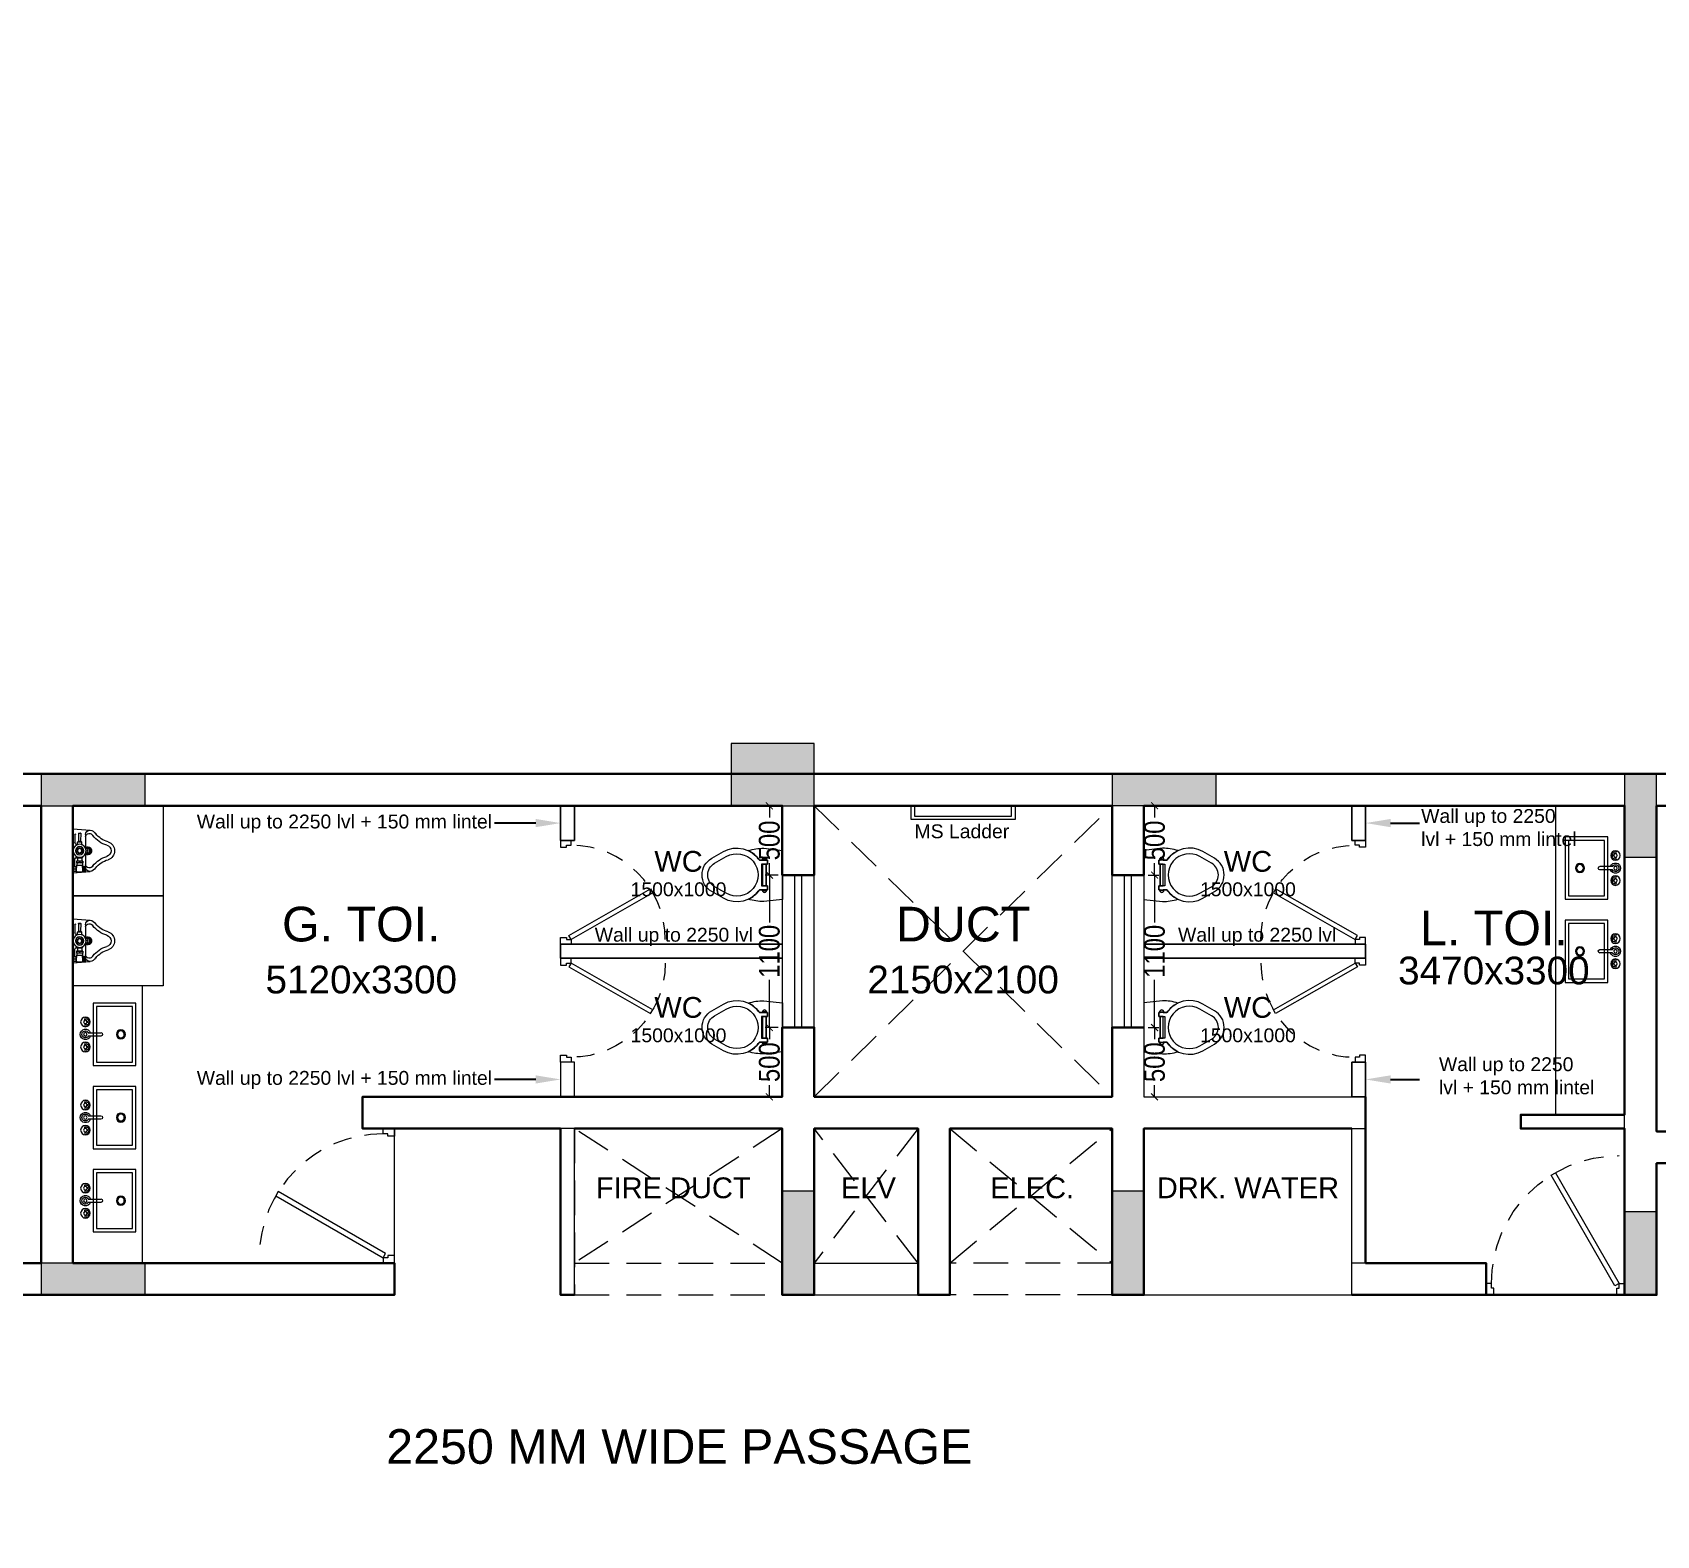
# Model space of a CAD drawing. Header units: metres. Extents: x 9819 to 10514, y 4405 to 4599.
# Drawn here: x 10434.83 to 10446.56, y 4550.07 to 4560.91 of the extents above; entities that cross this region are included whole.
import ezdxf
from ezdxf import colors
from ezdxf.entities.mleader import LeaderData, LeaderLine
from ezdxf.enums import TextEntityAlignment as Align
from ezdxf.math import Vec2, Vec3

# ---------------------------------------------------------------- set-up
doc = ezdxf.new("R2010")
doc.units = ezdxf.units.M
doc.header["$MEASUREMENT"] = 0
doc.header["$PDMODE"] = 35
doc.header["$PDSIZE"] = 0.3
doc.linetypes.add('DASHED2', pattern=[0.375, 0.25, -0.125])
doc.linetypes.add('HIDDEN', pattern=[0.375, 0.25, -0.125])
doc.layers.add('A_COL. NO', color=4, linetype='Continuous')
for name, color, linetype, lineweight in [('A_DIM (INT)', 8, 'Continuous', 5), ('A_DOOR-WIN', 23, 'Continuous', 9), ('A_DOTTED', 8, 'HIDDEN', 0), ('A_GLAZE', 140, 'Continuous', 5), ('A_MS', 15, 'Continuous', 9), ('A_PLUMBING FIXTURES', 8, 'Continuous', 15), ('A_SILL 0.09', 9, 'Continuous', 9), ('A_SILL 0.25', 25, 'Continuous', 15), ('A_TEXT', 7, 'Continuous', 5), ('A_WALL', 7, 'Continuous', 30), ('A_Wall Hatch', 8, 'Continuous', 5), ('COLUMN-FINAL', 210, 'Continuous', 20), ('Doorline', 251, 'DASHED2', 13)]:
    doc.layers.add(name, color=color, linetype=linetype, lineweight=lineweight)
doc.layers.get('A_COL. NO').off()
doc.styles.add('A', font='ARIALN.TTF')
doc.styles.get("Standard").update_dxf_attribs({"font": 'arial.ttf'})
doc.dimstyles.new('DIM IN MM SMALL', dxfattribs={"dimtxt": 0.15, "dimasz": 0.05, "dimexe": 0.03, "dimexo": 0.03, "dimgap": 0.03, "dimtad": 0, "dimdec": 0, "dimlfac": 1000, "dimzin": 3, "dimdsep": 46, "dimtxsty": 'A', "dimblk": 'ARCHTICK', "dimcen": 0, "dimclrd": 256, "dimclre": 256, "dimclrt": 256, "dimadec": 0, "dimazin": 0, "dimtfac": 1, "dimtdec": 0, "dimtofl": 0, "dimtmove": 1, "dimatfit": 3, "dimfxl": 1, "dimtolj": 1, "dimtzin": 0, "dimlwd": -1, "dimlwe": -1, "dimarcsym": 0})

# ---------------------------------------------------------------- blocks, each defined once
blk = doc.blocks.new('D-900')
at = {"layer": 'A_DOOR-WIN'}
for points in [[(0.45, 0.794), (0.035, 0.075), (0.063, 0.059), (0.478, 0.778)], [(0, 0.075), (0, 0), (0.05, 0), (0.05, 0.043), (0.035, 0.043), (0.035, 0.075)], [(0.9, 0.075), (0.9, 0), (0.85, 0), (0.85, 0.043), (0.865, 0.043), (0.865, 0.075)]]:
    blk.add_lwpolyline(points, close=True, dxfattribs=at)
at = {"layer": 'Doorline', "ltscale": 0.5}
blk.add_arc((0.035, 0.075), 0.83, 0, 90, dxfattribs=at)
blk = doc.blocks.new('6P-BAMBI-flat-18')
at = {"ltscale": 0.5}
for p, q in [((0, 0.143), (0, 0.159)), ((0, 0.159), (0.123, 0.149)), ((0, 0.143), (0, 0.117)), ((0.006, 0.147), (0.023, 0.147)), ((0.006, 0.147), (0.006, 0.113)), ((0.008, 0.13), (0.021, 0.13)), ((0.023, 0.15), (0.023, 0.11)), ((0.023, 0.15), (0.025, 0.15)), ((0.025, 0.15), (0.025, 0.11)), ((0.028, 0.12), (0.028, 0.103)), ((0.069, 0.12), (0.069, 0.103)), ((0.071, 0.15), (0.08, 0.15)), ((0.071, 0.15), (0.071, 0.11)), ((0.08, 0.15), (0.08, 0.11)), ((0.086, 0.148), (0.08, 0.149)), ((0.08, 0.147), (0.09, 0.147)), ((0.082, 0.13), (0.088, 0.13)), ((0.09, 0.147), (0.09, 0.113)), ((0, -0.159), (0, 0.117)), ((0.006, 0.113), (0.023, 0.113)), ((0.014, 0.113), (0.014, 0.059)), ((0.023, 0.11), (0.028, 0.11)), ((0.071, 0.088), (0.026, 0.088)), ((0.026, 0.074), (0.026, 0.088)), ((0.071, 0.074), (0.026, 0.074)), ((0.026, 0.05), (0.026, 0.041)), ((0.026, 0.05), (0.07, 0.05)), ((0.028, 0.088), (0.028, 0.103)), ((0.028, 0.103), (0.069, 0.103)), ((0.033, 0.05), (0.033, 0.074)), ((0.048, 0.076), (0.048, 0.086)), ((0.064, 0.05), (0.064, 0.074)), ((0.068, 0.088), (0.068, 0.103)), ((0.069, 0.11), (0.08, 0.11)), ((0.07, 0.05), (0.07, 0.041)), ((0.071, 0.074), (0.071, 0.088)), ((0.08, 0.113), (0.09, 0.113)), ((0.09, 0.021), (0.09, 0.116)), ((0.014, -0.115), (0.014, -0.059)), ((0.027, -0.042), (0.027, -0.045)), ((0.037, -0.045), (0.027, -0.045)), ((0.033, -0.045), (0.033, -0.063)), ((0.033, -0.063), (0.035, -0.065)), ((0.063, -0.063), (0.033, -0.063)), ((0.061, -0.065), (0.035, -0.065)), ((0.039, -0.126), (0.041, -0.069)), ((0.041, -0.069), (0.055, -0.069)), ((0.057, -0.126), (0.055, -0.069)), ((0.059, -0.045), (0.069, -0.045)), ((0.063, -0.063), (0.061, -0.065)), ((0.063, -0.045), (0.063, -0.063)), ((0.069, -0.042), (0.069, -0.045)), ((0.09, -0.116), (0.09, -0.021)), ((0, -0.159), (0.123, -0.149)), ((0.039, -0.126), (0.041, -0.128)), ((0.039, -0.126), (0.057, -0.126)), ((0.041, -0.128), (0.055, -0.128)), ((0.057, -0.126), (0.055, -0.128))]:
    blk.add_line(p, q, dxfattribs=at)
blk.add_lwpolyline([(0.032, -0.009), (0.048, -0.018), (0.064, -0.009), (0.064, 0.009), (0.048, 0.018), (0.032, 0.009)], close=True)
for centre, radius in [((0.048, 0), 0.0469), ((0.048, 0), 0.03), ((0.048, 0), 0.029), ((0.048, 0), 0.019), ((0.048, 0), 0.016), ((0.105, 0.018), 0.004), ((0.105, 0), 0.004), ((0.118, 0.013), 0.004), ((0.123, 0), 0.004), ((0.105, -0.018), 0.004), ((0.118, -0.013), 0.004)]:
    blk.add_circle(centre, radius, dxfattribs=at)
for centre, radius, start, end in [((0.028, 0.138), 0.0223, 157.5879, 202.4121), ((0.028, 0.121), 0.0223, 157.5879, 202.4121), ((0.001, 0.138), 0.0223, 337.5879, 22.4121), ((0.001, 0.121), 0.0223, 337.5879, 22.4121), ((0.048, 0.103), 0.0519, 63.7158, 116.2842), ((0.102, 0.138), 0.0223, 157.5879, 202.4121), ((0.102, 0.121), 0.0223, 157.5879, 202.4121), ((0.159, 0.11), 0.0773, 171.3259, 171.3813), ((0.068, 0.138), 0.0223, 337.5879, 22.4121), ((0.068, 0.121), 0.0223, 337.5879, 22.4121), ((0.124, 0.115), 0.0341, 91.4853, 177.6343), ((0.1, 0.119), 0.0185, 116.9779, 124.4727), ((0.119, 0.095), 0.0293, 29.0945, 168.479), ((0.118, 0.095), 0.0538, 31.6584, 84.8116), ((0.297, 0.227), 0.168, 217.9141, 254.9362), ((0.028, 0.059), 0.014, 180, 261.7868), ((0.037, 0.059), 0.0295, 67.5879, 112.4121), ((0.037, 0.103), 0.0295, 247.5879, 292.4121), ((0.043, 0.02), 0.0304, 97.8129, 124.2621), ((0.059, 0.059), 0.0295, 67.5879, 112.4121), ((0.059, 0.103), 0.0295, 247.5879, 292.4121), ((0.053, 0.02), 0.0304, 55.7379, 82.1871), ((0.105, 0), 0.03, 240, 120), ((0.105, 0), 0.025, 233.1301, 126.8699), ((0.092, 0.013), 0.004, 295.9057, 96.1735), ((0.295, 0.223), 0.189, 217.0065, 254.7999), ((0.232, 0), 0.043, 0, 71.887), ((0.232, 0), 0.068, 0, 71.887), ((0.028, -0.059), 0.014, 94.096, 180), ((0.022, -0.115), 0.008, 180, 270), ((0.038, -0.018), 0.0275, 247.5879, 267.8858), ((0.046, -0.064), 0.00754, 193.7683, 230.2425), ((0.05, -0.064), 0.00754, 309.7575, 346.2317), ((0.059, -0.018), 0.0275, 272.1142, 292.4121), ((0.119, -0.095), 0.0293, 191.521, 330.9055), ((0.124, -0.115), 0.0341, 182.3657, 268.5147), ((0.092, -0.013), 0.004, 263.8265, 64.0943), ((0.295, -0.223), 0.189, 105.2001, 142.9935), ((0.297, -0.227), 0.168, 105.0638, 142.0859), ((0.232, 0), 0.043, 288.113, 0), ((0.232, 0), 0.068, 288.113, 0), ((0.118, -0.095), 0.0538, 275.1884, 328.3416)]:
    blk.add_arc(centre, radius, start, end, dxfattribs=at)
blk = doc.blocks.new('S7-flat-32')
at = {"ltscale": 0.5}
for p, q in [((5388.851, -19005.32), (5388.851, -19004.87)), ((5388.851, -19004.87), (5389.16, -19004.87)), ((5388.851, -19005.32), (5388.851, -19004.87)), ((5388.851, -19004.87), (5389.16, -19004.87)), ((5388.876, -19005.295), (5388.876, -19004.895)), ((5388.876, -19004.895), (5389.135, -19004.895)), ((5388.876, -19005.295), (5388.876, -19004.895)), ((5388.876, -19004.895), (5389.135, -19004.895)), ((5389.135, -19004.895), (5389.135, -19005.295)), ((5389.135, -19004.895), (5389.135, -19005.295)), ((5389.16, -19004.87), (5389.16, -19005.32)), ((5389.16, -19004.87), (5389.16, -19005.32)), ((5389.203, -19005.001), (5389.196, -19005.001)), ((5389.203, -19005.001), (5389.196, -19005.001)), ((5389.203, -19005.008), (5389.196, -19005.008)), ((5389.203, -19005.008), (5389.196, -19005.008)), ((5389.212, -19004.993), (5389.212, -19004.986)), ((5389.212, -19004.993), (5389.212, -19004.986)), ((5389.212, -19005.017), (5389.212, -19005.023)), ((5389.212, -19005.017), (5389.212, -19005.023)), ((5389.218, -19004.992), (5389.218, -19004.986)), ((5389.218, -19004.992), (5389.218, -19004.986)), ((5389.218, -19005.016), (5389.218, -19005.023)), ((5389.218, -19005.016), (5389.218, -19005.023)), ((5389.194, -19005.083), (5389.103, -19005.083)), ((5389.194, -19005.083), (5389.103, -19005.083)), ((5389.103, -19005.108), (5389.194, -19005.108)), ((5389.103, -19005.108), (5389.194, -19005.108)), ((5389.212, -19005.174), (5389.212, -19005.167)), ((5389.212, -19005.174), (5389.212, -19005.167)), ((5389.218, -19005.174), (5389.218, -19005.167)), ((5389.218, -19005.174), (5389.218, -19005.167)), ((5389.203, -19005.183), (5389.196, -19005.183)), ((5389.203, -19005.183), (5389.196, -19005.183)), ((5389.203, -19005.189), (5389.196, -19005.189)), ((5389.203, -19005.189), (5389.196, -19005.189)), ((5389.212, -19005.198), (5389.212, -19005.205)), ((5389.212, -19005.198), (5389.212, -19005.205)), ((5389.218, -19005.198), (5389.218, -19005.205)), ((5389.218, -19005.198), (5389.218, -19005.205)), ((5389.16, -19005.32), (5388.851, -19005.32)), ((5389.16, -19005.32), (5388.851, -19005.32)), ((5389.135, -19005.295), (5388.876, -19005.295)), ((5389.135, -19005.295), (5388.876, -19005.295))]:
    blk.add_line(p, q, dxfattribs=at)
for centre, radius in [((5389.215, -19005.005), 0.0344), ((5389.215, -19005.005), 0.0344), ((5389.19, -19005.005), 0.00699), ((5389.19, -19005.005), 0.00699), ((5389.215, -19005.005), 0.0125), ((5389.215, -19005.005), 0.0125), ((5389.215, -19004.98), 0.00699), ((5389.215, -19004.98), 0.00699), ((5389.215, -19005.03), 0.00699), ((5389.215, -19005.03), 0.00699), ((5388.959, -19005.095), 0.0326), ((5388.959, -19005.095), 0.0326), ((5388.959, -19005.095), 0.025), ((5388.959, -19005.095), 0.025), ((5389.215, -19005.186), 0.0344), ((5389.215, -19005.186), 0.0344), ((5389.215, -19005.095), 0.0125), ((5389.215, -19005.095), 0.0125), ((5389.215, -19005.186), 0.0125), ((5389.215, -19005.186), 0.0125), ((5389.215, -19005.161), 0.00699), ((5389.215, -19005.161), 0.00699), ((5389.19, -19005.186), 0.00699), ((5389.19, -19005.186), 0.00699), ((5389.215, -19005.211), 0.00699), ((5389.215, -19005.211), 0.00699)]:
    blk.add_circle(centre, radius, dxfattribs=at)
for centre, radius, start, end in [((5389.215, -19005.095), 0.0375, 199.6514, 160.3603), ((5389.215, -19005.095), 0.0375, 199.6514, 160.3603), ((5389.215, -19005.005), 0.025, 106.2342, 163.9047), ((5389.215, -19005.005), 0.025, 106.2342, 163.9047), ((5389.215, -19005.005), 0.025, 196.12, 254.0884), ((5389.215, -19005.005), 0.025, 196.12, 254.0884), ((5389.103, -19005.095), 0.0125, 90, 270), ((5389.103, -19005.095), 0.0125, 90, 270), ((5389.215, -19005.186), 0.025, 106.4413, 164.0789), ((5389.215, -19005.186), 0.025, 106.4413, 164.0789), ((5389.215, -19005.095), 0.025, 210.3431, 149.7554), ((5389.215, -19005.095), 0.025, 210.3431, 149.7554), ((5389.215, -19005.186), 0.025, 195.2407, 254.2093), ((5389.215, -19005.186), 0.025, 195.2407, 254.2093)]:
    blk.add_arc(centre, radius, start, end, dxfattribs=at)
blk = doc.blocks.new('D 750')
at = {"layer": 'A_DOOR-WIN'}
for points in [[(-0.372, 0.665), (-0.035, 0.075), (-0.063, 0.059), (-0.4, 0.649)], [(-0.75, 0.075), (-0.75, 0), (-0.7, 0), (-0.7, 0.043), (-0.715, 0.043), (-0.715, 0.075)], [(0, 0.075), (0, 0), (-0.05, 0), (-0.05, 0.043), (-0.035, 0.043), (-0.035, 0.075)]]:
    blk.add_lwpolyline(points, close=True, dxfattribs=at)
at = {"layer": 'Doorline', "ltscale": 0.5}
blk.add_arc((-0.035, 0.075), 0.68, 90, 180, dxfattribs=at)
blk = doc.blocks.new('S6-flat-17')
for points in [[(-5389.254, -19005.94), (-5389.254, -19006.294), (-5389.12, -19006.308, 0.073039), (-5389.008, -19006.292, -0.137864), (-5389.088, -19006.223), (-5389.114, -19006.223), (-5389.114, -19006.228), (-5389.111, -19006.228, -1), (-5389.139, -19006.228), (-5389.136, -19006.228), (-5389.136, -19006.223), (-5389.147, -19006.223), (-5389.147, -19006.195), (-5389.136, -19006.195), (-5389.136, -19006.038), (-5389.147, -19006.038), (-5389.147, -19006.01), (-5389.136, -19006.01), (-5389.136, -19006.004), (-5389.139, -19006.004, -1), (-5389.111, -19006.004), (-5389.114, -19006.004), (-5389.114, -19006.01), (-5389.088, -19006.01, -0.137864), (-5389.008, -19005.941, 0.073039), (-5389.12, -19005.924)], [(-5389.088, -19006.01), (-5389.147, -19006.01), (-5389.147, -19006.038), (-5389.103, -19006.038), (-5389.103, -19006.195), (-5389.147, -19006.195), (-5389.147, -19006.223), (-5389.088, -19006.223, 0.397822), (-5388.828, -19006.285), (-5388.744, -19006.237, 0.57735), (-5388.744, -19005.996), (-5388.828, -19005.948, 0.397822)], [(-5389.139, -19006.004), (-5389.136, -19006.004), (-5389.111, -19006.004, 1)], [(-5388.849, -19006.249), (-5388.765, -19006.201, 0.57735), (-5388.765, -19006.032), (-5388.849, -19005.984, 1.732051)], [(-5389.139, -19006.228, 1), (-5389.111, -19006.228), (-5389.114, -19006.228)]]:
    blk.add_lwpolyline(points, format="xyb", close=True)
blk.add_lwpolyline([(-5389.136, -19006.038), (-5389.136, -19006.195), (-5389.114, -19006.195), (-5389.114, -19006.038)], close=True)
blk = doc.blocks.new('_ARCHTICK')
at = {"color": 0, "linetype": 'ByBlock', "const_width": 0.15}
blk.add_lwpolyline([(-0.5, -0.5), (0.5, 0.5)], dxfattribs=at)
blk = doc.blocks.new('*D1492')
at = {"layer": 'A_DIM (INT)', "transparency": 16777216}
for p, q in [((10440.216, 4555.334), (10440.123, 4555.334)), ((10440.153, 4555.334), (10440.153, 4555.25)), ((10440.153, 4554.834), (10440.153, 4554.919)), ((10440.216, 4554.834), (10440.123, 4554.834))]:
    blk.add_line(p, q, dxfattribs=at)
at = {"layer": 'Defpoints', "color": 0, "transparency": 16777216}
for p in [(10440.246, 4555.334), (10440.153, 4554.834), (10440.246, 4554.834)]:
    blk.add_point(p, dxfattribs=at)
at = {"layer": 'A_DIM (INT)', "transparency": 16777216, "xscale": 0.05, "yscale": 0.05, "zscale": 0.05}
for p, rotation in [((10440.153, 4555.334), 90), ((10440.153, 4554.834), 270)]:
    blk.add_blockref('_ARCHTICK', p, dxfattribs=dict(at, rotation=rotation))
at = {"layer": 'A_DIM (INT)', "transparency": 16777216, "insert": (10440.153, 4555.084), "char_height": 0.15, "attachment_point": 5, "rotation": 90, "style": 'A'}
blk.add_mtext('\\A1;500', dxfattribs=at)
blk = doc.blocks.new('*D1493')
at = {"layer": 'A_DIM (INT)', "transparency": 16777216}
for p, q in [((10440.216, 4553.734), (10440.123, 4553.734)), ((10440.153, 4553.734), (10440.153, 4553.65)), ((10440.153, 4553.234), (10440.153, 4553.319)), ((10440.216, 4553.234), (10440.123, 4553.234))]:
    blk.add_line(p, q, dxfattribs=at)
at = {"layer": 'Defpoints', "color": 0, "transparency": 16777216}
for p in [(10440.153, 4553.734), (10440.246, 4553.734), (10440.246, 4553.234)]:
    blk.add_point(p, dxfattribs=at)
at = {"layer": 'A_DIM (INT)', "transparency": 16777216, "xscale": 0.05, "yscale": 0.05, "zscale": 0.05}
for p, rotation in [((10440.153, 4553.734), 90), ((10440.153, 4553.234), 270)]:
    blk.add_blockref('_ARCHTICK', p, dxfattribs=dict(at, rotation=rotation))
at = {"layer": 'A_DIM (INT)', "transparency": 16777216, "insert": (10440.153, 4553.484), "char_height": 0.15, "attachment_point": 5, "rotation": 90, "style": 'A'}
blk.add_mtext('\\A1;500', dxfattribs=at)
blk = doc.blocks.new('*D1494')
at = {"layer": 'A_DIM (INT)', "transparency": 16777216}
for p, q in [((10442.886, 4553.734), (10442.963, 4553.734)), ((10442.933, 4553.734), (10442.933, 4553.65)), ((10442.933, 4553.234), (10442.933, 4553.319)), ((10442.886, 4553.234), (10442.963, 4553.234))]:
    blk.add_line(p, q, dxfattribs=at)
at = {"layer": 'Defpoints', "color": 0, "transparency": 16777216}
for p in [(10442.856, 4553.734), (10442.933, 4553.734), (10442.856, 4553.234)]:
    blk.add_point(p, dxfattribs=at)
at = {"layer": 'A_DIM (INT)', "transparency": 16777216, "xscale": 0.05, "yscale": 0.05, "zscale": 0.05}
for p, rotation in [((10442.933, 4553.734), 90), ((10442.933, 4553.234), 270)]:
    blk.add_blockref('_ARCHTICK', p, dxfattribs=dict(at, rotation=rotation))
at = {"layer": 'A_DIM (INT)', "transparency": 16777216, "insert": (10442.933, 4553.484), "char_height": 0.15, "attachment_point": 5, "rotation": 90, "style": 'A'}
blk.add_mtext('\\A1;500', dxfattribs=at)
blk = doc.blocks.new('*D1495')
at = {"layer": 'A_DIM (INT)', "transparency": 16777216}
for p, q in [((10442.886, 4555.334), (10442.963, 4555.334)), ((10442.933, 4555.334), (10442.933, 4555.25)), ((10442.933, 4554.834), (10442.933, 4554.919)), ((10442.886, 4554.834), (10442.963, 4554.834))]:
    blk.add_line(p, q, dxfattribs=at)
at = {"layer": 'Defpoints', "color": 0, "transparency": 16777216}
for p in [(10442.856, 4555.334), (10442.856, 4554.834), (10442.933, 4554.834)]:
    blk.add_point(p, dxfattribs=at)
at = {"layer": 'A_DIM (INT)', "transparency": 16777216, "xscale": 0.05, "yscale": 0.05, "zscale": 0.05}
for p, rotation in [((10442.933, 4555.334), 90), ((10442.933, 4554.834), 270)]:
    blk.add_blockref('_ARCHTICK', p, dxfattribs=dict(at, rotation=rotation))
at = {"layer": 'A_DIM (INT)', "transparency": 16777216, "insert": (10442.933, 4555.084), "char_height": 0.15, "attachment_point": 5, "rotation": 90, "style": 'A'}
blk.add_mtext('\\A1;500', dxfattribs=at)
blk = doc.blocks.new('*D1496')
at = {"layer": 'A_DIM (INT)', "transparency": 16777216}
for p, q in [((10442.886, 4554.834), (10442.963, 4554.834)), ((10442.933, 4554.834), (10442.933, 4554.492)), ((10442.933, 4553.734), (10442.933, 4554.077)), ((10442.886, 4553.734), (10442.963, 4553.734))]:
    blk.add_line(p, q, dxfattribs=at)
at = {"layer": 'Defpoints', "color": 0, "transparency": 16777216}
for p in [(10442.856, 4554.834), (10442.856, 4553.734), (10442.933, 4553.734)]:
    blk.add_point(p, dxfattribs=at)
at = {"layer": 'A_DIM (INT)', "transparency": 16777216, "xscale": 0.05, "yscale": 0.05, "zscale": 0.05}
for p, rotation in [((10442.933, 4554.834), 90), ((10442.933, 4553.734), 270)]:
    blk.add_blockref('_ARCHTICK', p, dxfattribs=dict(at, rotation=rotation))
at = {"layer": 'A_DIM (INT)', "transparency": 16777216, "insert": (10442.933, 4554.284), "char_height": 0.15, "attachment_point": 5, "rotation": 90, "style": 'A'}
blk.add_mtext('\\A1;1100', dxfattribs=at)
blk = doc.blocks.new('*D1497')
at = {"layer": 'A_DIM (INT)', "transparency": 16777216}
for p, q in [((10440.216, 4554.834), (10440.123, 4554.834)), ((10440.153, 4554.834), (10440.153, 4554.492)), ((10440.153, 4553.734), (10440.153, 4554.077)), ((10440.216, 4553.734), (10440.123, 4553.734))]:
    blk.add_line(p, q, dxfattribs=at)
at = {"layer": 'Defpoints', "color": 0, "transparency": 16777216}
for p in [(10440.153, 4554.834), (10440.246, 4554.834), (10440.246, 4553.734)]:
    blk.add_point(p, dxfattribs=at)
at = {"layer": 'A_DIM (INT)', "transparency": 16777216, "xscale": 0.05, "yscale": 0.05, "zscale": 0.05}
for p, rotation in [((10440.153, 4554.834), 90), ((10440.153, 4553.734), 270)]:
    blk.add_blockref('_ARCHTICK', p, dxfattribs=dict(at, rotation=rotation))
at = {"layer": 'A_DIM (INT)', "transparency": 16777216, "insert": (10440.153, 4554.284), "char_height": 0.15, "attachment_point": 5, "rotation": 90, "style": 'A'}
blk.add_mtext('\\A1;1100', dxfattribs=at)
blk = doc.blocks.new('Balcony projections')
at = {"transparency": 33554493}
h = blk.add_hatch(color=256, dxfattribs=at)
h.dxf.hatch_style = 1
h.paths.add_polyline_path([(-0.53, -72.15), (33.98, -72.15), (33.98, 0.53), (-0.53, 0.53)])
h.paths.add_polyline_path([(-0.23, -71.85), (33.68, -71.85), (33.68, 0.23), (-0.23, 0.23)], flags=16)
blk = doc.blocks.new('WING-B REVISED COL.')
at = {"layer": 'COLUMN-FINAL'}
blk.add_hatch(color=3, dxfattribs=at).paths.add_polyline_path([(5385.769, -8760.848), (5385.769, -8761.298), (5386.369, -8761.298), (5386.369, -8760.848)])
h = blk.add_hatch(color=30, dxfattribs=at)
h.dxf.hatch_style = 1
h.paths.add_polyline_path([(5380.789, -8761.068), (5380.789, -8761.298), (5381.539, -8761.298), (5381.539, -8761.068)])
h = blk.add_hatch(color=86, dxfattribs=at)
h.dxf.hatch_style = 1
h.paths.add_polyline_path([(5389.271, -8761.295), (5389.271, -8761.065), (5388.521, -8761.065), (5388.521, -8761.295)])
h = blk.add_hatch(color=190, dxfattribs=at)
h.dxf.hatch_style = 1
h.paths.add_polyline_path([(5392.219, -8761.668), (5392.449, -8761.668), (5392.449, -8761.068), (5392.219, -8761.068)])
h = blk.add_hatch(color=11, dxfattribs=at)
h.dxf.hatch_style = 1
h.paths.add_polyline_path([(5386.139, -8764.828), (5386.369, -8764.828), (5386.369, -8764.078), (5386.139, -8764.078)])
h = blk.add_hatch(color=86, dxfattribs=at)
h.dxf.hatch_style = 1
h.paths.add_polyline_path([(5388.519, -8764.828), (5388.749, -8764.828), (5388.749, -8764.078), (5388.519, -8764.078)])
h = blk.add_hatch(color=190, dxfattribs=at)
h.dxf.hatch_style = 1
h.paths.add_polyline_path([(5392.219, -8764.828), (5392.449, -8764.828), (5392.449, -8764.228), (5392.219, -8764.228)])
h = blk.add_hatch(color=30, dxfattribs=at)
h.dxf.hatch_style = 1
h.paths.add_polyline_path([(5380.789, -8764.598), (5380.789, -8764.828), (5381.539, -8764.828), (5381.539, -8764.598)])
at = {"layer": 'COLUMN-FINAL', "color": 3}
blk.add_lwpolyline([(5385.769, -8760.848), (5385.769, -8761.298), (5386.369, -8761.298), (5386.369, -8760.848)], close=True, dxfattribs=at)
at = {"layer": 'COLUMN-FINAL', "color": 30}
for points in [[(5380.789, -8761.068), (5380.789, -8761.298), (5381.539, -8761.298), (5381.539, -8761.068)], [(5380.789, -8764.598), (5380.789, -8764.828), (5381.539, -8764.828), (5381.539, -8764.598)]]:
    blk.add_lwpolyline(points, close=True, dxfattribs=at)
at = {"layer": 'COLUMN-FINAL', "color": 86}
for points in [[(5389.271, -8761.295), (5389.271, -8761.065), (5388.521, -8761.065), (5388.521, -8761.295)], [(5388.519, -8764.828), (5388.749, -8764.828), (5388.749, -8764.078), (5388.519, -8764.078)]]:
    blk.add_lwpolyline(points, close=True, dxfattribs=at)
at = {"layer": 'COLUMN-FINAL', "color": 190}
for points in [[(5392.219, -8761.668), (5392.449, -8761.668), (5392.449, -8761.068), (5392.219, -8761.068)], [(5392.219, -8764.828), (5392.449, -8764.828), (5392.449, -8764.228), (5392.219, -8764.228)]]:
    blk.add_lwpolyline(points, close=True, dxfattribs=at)
at = {"layer": 'COLUMN-FINAL', "color": 11}
blk.add_lwpolyline([(5386.139, -8764.828), (5386.369, -8764.828), (5386.369, -8764.078), (5386.139, -8764.078)], close=True, dxfattribs=at)

msp = doc.modelspace()

# ---------------------------------------------------------------- linework, layer by layer
at = {"layer": 'A_DOTTED'}
for p, q in [((10441.2262, 4553.0044), (10440.4762, 4552.0344)), ((10441.2262, 4552.0344), (10440.4762, 4553.0044))]:
    msp.add_line(p, q, dxfattribs=at)
for points in [[(10440.4762, 4553.7344), (10440.4762, 4553.2344), (10442.6262, 4555.3344), (10442.6262, 4554.8344)], [(10440.4762, 4554.8344), (10440.4762, 4555.3344), (10442.6262, 4553.2344), (10442.6262, 4553.7344)], [(10440.2462, 4551.8044), (10440.2462, 4553.0044), (10438.7462, 4552.0344), (10440.2462, 4552.0344), (10438.7462, 4553.0044), (10438.7462, 4551.8044), (10440.2462, 4551.8044), (10440.4762, 4551.8044)]]:
    msp.add_lwpolyline(points, dxfattribs=at)
msp.add_lwpolyline([(10442.6262, 4551.8044), (10441.4562, 4551.8044), (10441.4562, 4553.0044), (10442.6262, 4552.0344), (10441.4562, 4552.0344), (10442.6262, 4553.0044)], close=True, dxfattribs=at)
at = {"layer": 'A_GLAZE'}
for p, q in [((10440.3362, 4553.7344), (10440.3362, 4554.8344)), ((10440.3862, 4553.7344), (10440.3862, 4554.8344)), ((10442.7162, 4553.7344), (10442.7162, 4554.8344)), ((10442.7662, 4553.7344), (10442.7662, 4554.8344))]:
    msp.add_line(p, q, dxfattribs=at)
at = {"layer": 'A_MS'}
msp.add_lwpolyline([(10441.2012, 4555.3344), (10441.2012, 4555.2594), (10441.9012, 4555.2594), (10441.9012, 4555.3344), (10441.9262, 4555.3344), (10441.9262, 4555.2344), (10441.1762, 4555.2344), (10441.1762, 4555.3344)], close=True, dxfattribs=at)
at = {"layer": 'A_PLUMBING FIXTURES', "ltscale": 0.5}
msp.add_line((10445.8262, 4555.3344), (10445.8262, 4553.1044), dxfattribs=at)
at = {"layer": 'A_PLUMBING FIXTURES'}
msp.add_line((10435.6262, 4554.0344), (10435.6262, 4552.0344), dxfattribs=at)
for points in [[(10435.1262, 4555.3344), (10435.7762, 4555.3344), (10435.7762, 4554.6844), (10435.1262, 4554.6844)], [(10435.1262, 4554.6844), (10435.7762, 4554.6844), (10435.7762, 4554.0344), (10435.1262, 4554.0344)]]:
    msp.add_lwpolyline(points, close=True, dxfattribs=at)
at = {"layer": 'A_SILL 0.09'}
for p, q in [((10440.2462, 4554.8344), (10440.2462, 4553.7344)), ((10440.4762, 4553.7344), (10440.4762, 4554.8344)), ((10440.4762, 4552.0344), (10441.2262, 4552.0344)), ((10440.4762, 4551.8044), (10441.2262, 4551.8044))]:
    msp.add_line(p, q, dxfattribs=at)
msp.add_lwpolyline([(10437.4462, 4551.8044), (10437.4462, 4552.0344), (10437.4462, 4553.0044)], dxfattribs=at)
msp.add_lwpolyline([(10442.8562, 4553.0044), (10442.8562, 4551.8044), (10444.3562, 4551.8044), (10444.3562, 4553.0044)], close=True, dxfattribs=at)
at = {"layer": 'A_WALL'}
for p, q in [((10455.0862, 4555.5644), (10425.6362, 4555.5644)), ((10434.8962, 4555.3344), (10434.8962, 4552.0344)), ((10440.2462, 4555.3344), (10435.1262, 4555.3344)), ((10435.1262, 4555.3344), (10435.1262, 4552.0344)), ((10440.2462, 4555.3344), (10440.2462, 4554.8344)), ((10442.6262, 4555.3344), (10440.4762, 4555.3344)), ((10440.2462, 4554.8344), (10440.4762, 4554.8344)), ((10440.2462, 4553.7344), (10440.4762, 4553.7344)), ((10442.6262, 4553.2344), (10440.4762, 4553.2344)), ((10440.2462, 4553.0044), (10438.7462, 4553.0044)), ((10441.2262, 4553.0044), (10440.4762, 4553.0044)), ((10440.4762, 4553.0044), (10440.4762, 4551.8044)), ((10441.2262, 4553.0044), (10441.2262, 4551.8044)), ((10442.6262, 4553.0044), (10441.4562, 4553.0044)), ((10435.1262, 4552.0344), (10437.4462, 4552.0344)), ((10441.2262, 4551.8044), (10441.4562, 4551.8044)), ((10442.6262, 4551.8044), (10442.8562, 4551.8044)), ((10444.3562, 4551.8044), (10445.3262, 4551.8044))]:
    msp.add_line(p, q, dxfattribs=at)
for points in [[(10425.4062, 4555.3344), (10425.0562, 4555.3344), (10425.0562, 4554.7344), (10425.0562, 4554.6344), (10425.4062, 4554.6344), (10425.0562, 4554.6344), (10425.0562, 4554.7344), (10425.4062, 4554.7344), (10425.4062, 4554.6344), (10425.4062, 4551.8044), (10426.4362, 4551.8044), (10426.4362, 4552.0344), (10427.3362, 4552.0344), (10427.3362, 4551.8044), (10428.3662, 4551.8044), (10428.3662, 4555.3344), (10434.8962, 4555.3344), (10434.8962, 4552.0344), (10429.5662, 4552.0344), (10429.5662, 4551.8044), (10437.4462, 4551.8044)], [(10427.3362, 4552.0344), (10428.1362, 4552.0344), (10428.1362, 4555.3344), (10425.6362, 4555.3344), (10428.1362, 4555.3344), (10428.1362, 4552.0344), (10427.3362, 4552.0344), (10427.3362, 4551.8044), (10428.3662, 4551.8044), (10428.3662, 4555.3344), (10434.8962, 4555.3344)], [(10440.2462, 4554.8344), (10440.2462, 4555.3344), (10435.1262, 4555.3344), (10435.1262, 4552.0344), (10437.4462, 4552.0344), (10437.4462, 4551.8044), (10429.5662, 4551.8044), (10429.5662, 4552.0344), (10434.8962, 4552.0344)], [(10440.2462, 4554.8344), (10440.4762, 4554.8344), (10440.4762, 4555.3344), (10442.6262, 4555.3344), (10442.6262, 4554.8344), (10442.8562, 4554.8344), (10442.8562, 4555.3344), (10446.3262, 4555.3344), (10446.3262, 4553.1044)], [(10444.4562, 4553.2344), (10444.4562, 4552.0344), (10445.3262, 4552.0344), (10445.3262, 4551.8044), (10446.3262, 4551.8044), (10446.3262, 4553.0044), (10445.5762, 4553.0044), (10445.5762, 4553.1044), (10446.3262, 4553.1044), (10446.3262, 4555.3344), (10442.8562, 4555.3344), (10442.8562, 4554.8344)], [(10446.3262, 4553.0044), (10446.3262, 4551.8044), (10446.5562, 4551.8044), (10446.5562, 4552.7544), (10447.1062, 4552.7544), (10448.0062, 4552.7544), (10448.0062, 4552.9844), (10448.5562, 4552.9844), (10448.5562, 4555.3344), (10446.5562, 4555.3344), (10446.5562, 4552.9844), (10447.1062, 4552.9844), (10447.1062, 4552.7544), (10447.1062, 4552.9844), (10446.5562, 4552.9844)], [(10442.8562, 4553.7344), (10442.6262, 4553.7344), (10442.6262, 4553.2344), (10440.4762, 4553.2344), (10440.4762, 4553.7344), (10440.2462, 4553.7344), (10440.2462, 4553.2344), (10437.2162, 4553.2344), (10437.2162, 4553.0044), (10438.6462, 4553.0044)], [(10440.2462, 4553.7344), (10440.2462, 4553.2344), (10437.2162, 4553.2344), (10437.2162, 4553.0044), (10438.6462, 4553.0044), (10438.6462, 4551.8044), (10438.7462, 4551.8044)], [(10444.3562, 4553.0044), (10442.8562, 4553.0044), (10442.8562, 4551.8044), (10442.6262, 4551.8044), (10442.6262, 4553.0044), (10441.4562, 4553.0044), (10441.4562, 4551.8044), (10441.2262, 4551.8044), (10441.2262, 4553.0044), (10440.4762, 4553.0044), (10440.4762, 4551.8044), (10440.2462, 4551.8044), (10440.2462, 4553.0044), (10438.7462, 4553.0044)], [(10446.5562, 4552.7544), (10446.5562, 4551.8044), (10446.3262, 4551.8044)]]:
    msp.add_lwpolyline(points, dxfattribs=at)
at = {"layer": 'A_WALL', "lineweight": 20}
for points in [[(10438.6462, 4555.0844), (10438.6462, 4555.3344), (10438.7462, 4555.3344), (10438.7462, 4555.0844)], [(10444.4562, 4555.0844), (10444.4562, 4555.3344), (10444.3562, 4555.3344), (10444.3562, 4555.0844)], [(10440.2462, 4554.3344), (10440.2462, 4554.2344), (10438.6462, 4554.2344), (10438.6462, 4554.3344)], [(10442.8562, 4554.3344), (10442.8562, 4554.2344), (10444.4562, 4554.2344), (10444.4562, 4554.3344)], [(10438.6462, 4553.4844), (10438.6462, 4553.2344), (10438.7462, 4553.2344), (10438.7462, 4553.4844)], [(10444.4562, 4553.4844), (10444.4562, 4553.2344), (10444.3562, 4553.2344), (10444.3562, 4553.4844)]]:
    msp.add_lwpolyline(points, close=True, dxfattribs=at)
for points in [[(10438.6462, 4555.3344), (10438.6462, 4555.0844), (10438.7462, 4555.0844), (10438.7462, 4555.3344)], [(10444.4562, 4555.3344), (10444.4562, 4555.0844), (10444.3562, 4555.0844), (10444.3562, 4555.3344)], [(10442.8562, 4553.7344), (10442.6262, 4553.7344), (10442.6262, 4554.8344), (10442.8562, 4554.8344), (10442.8562, 4553.7344), (10442.8562, 4553.2344), (10444.4562, 4553.2344), (10444.4562, 4553.4844), (10444.3562, 4553.4844), (10444.3562, 4553.2344)], [(10440.2462, 4554.3344), (10438.6462, 4554.3344), (10438.6462, 4554.2344), (10440.2462, 4554.2344)], [(10442.8562, 4554.3344), (10444.4562, 4554.3344), (10444.4562, 4554.2344), (10442.8562, 4554.2344)], [(10438.7462, 4553.2344), (10438.7462, 4553.4844), (10438.6462, 4553.4844), (10438.6462, 4553.2344)]]:
    msp.add_lwpolyline(points, dxfattribs=at)
at = {"layer": 'A_Wall Hatch'}
for points in [[(10442.8562, 4553.7344), (10442.8562, 4553.2344), (10444.4562, 4553.2344), (10444.4562, 4552.0344), (10444.3562, 4552.0344)], [(10444.4562, 4552.0344), (10445.3262, 4552.0344), (10445.3262, 4551.8044), (10444.3562, 4551.8044), (10444.3562, 4553.0044), (10444.4562, 4553.0044)]]:
    msp.add_lwpolyline(points, dxfattribs=at)
for points in [[(10445.5762, 4553.0044), (10446.3262, 4553.0044), (10446.3262, 4553.1044), (10445.5762, 4553.1044)], [(10438.7462, 4551.8044), (10438.7462, 4553.0044), (10438.6462, 4553.0044), (10438.6462, 4551.8044)]]:
    msp.add_lwpolyline(points, close=True, dxfattribs=at)

# ---------------------------------------------------------------- block references
at = {"layer": 'A_COL. NO'}
msp.add_blockref('WING-B REVISED COL.', (5054.1072, 13316.6323), dxfattribs=at)
at = {"layer": 'A_DOOR-WIN'}
for p, rotation in [((10438.6462, 4554.3344), 270), ((10444.4562, 4554.2344), 90.00000000000001)]:
    msp.add_blockref('D 750', p, dxfattribs=dict(at, rotation=rotation))
at = {"layer": 'A_DOOR-WIN', "xscale": -1}
for p, rotation in [((10444.4562, 4554.3344), 90), ((10438.6462, 4554.2344), 270)]:
    msp.add_blockref('D 750', p, dxfattribs=dict(at, rotation=rotation))
at = {"layer": 'A_DOOR-WIN'}
for p, xscale, yscale, zscale, rotation in [((10437.4462, 4552.0344), 1.077777777727252, 1.077777777727252, 1.077777777727252, 90), ((10446.3262, 4551.8044), -1.111111111037728, 1.111111111037728, 1.111111111037728, 359.9999999994346)]:
    msp.add_blockref('D-900', p, dxfattribs=dict(at, xscale=xscale, yscale=yscale, zscale=zscale, rotation=rotation))
at = {"layer": 'A_PLUMBING FIXTURES', "ltscale": 0.5, "xscale": -1}
for name, p, rotation in [('6P-BAMBI-flat-18', (10435.1262, 4555.0094), 180.0006327044504), ('S6-flat-17', (5050.7827, 23560.892), 0.0006327044501919231), ('S7-flat-32', (5057.4645, -14450.3297), 180.0012654086738), ('6P-BAMBI-flat-18', (10435.1262, 4554.3594), 180.0006327044504), ('S7-flat-32', (5057.4645, -14450.9297), 180.0012654086738), ('S6-flat-17', (5050.7827, 23559.792), 0.0006327044501919231), ('S7-flat-32', (15824.0112, 23558.8986), 0.001265408673765123), ('S7-flat-32', (15824.0112, 23558.2986), 0.001265408673765123), ('S7-flat-32', (15824.0112, 23557.6986), 0.001265408673765123)]:
    msp.add_blockref(name, p, dxfattribs=dict(at, rotation=rotation))
at = {"layer": 'A_PLUMBING FIXTURES', "ltscale": 0.5, "rotation": 359.9993672955499}
for p in [(15832.3197, 23560.892), (15832.3197, 23559.792)]:
    msp.add_blockref('S6-flat-17', p, dxfattribs=at)
at = {"layer": 'A_SILL 0.25'}
msp.add_blockref('Balcony projections', (10423.6362, 4588.4844), dxfattribs=at)

# ---------------------------------------------------------------- texts
at = {"layer": 'A_MS', "insert": (10441.2009, 4555.2001), "char_height": 0.1, "attachment_point": 1}
msp.add_mtext_dynamic_manual_height_columns('MS Ladder', width=0.731806, gutter_width=2.2347, heights=[0], dxfattribs=at)
at = {"layer": 'A_TEXT'}
for s, height, p in [('Wall up to 2250 lvl + 150 mm lintel', 0.1, (10437.0855, 4555.1706)), ('WC', 0.15, (10439.4971, 4554.8581)), ('WC', 0.15, (10443.6071, 4554.8581)), ('1500x1000', 0.1, (10439.4971, 4554.6818)), ('1500x1000', 0.1, (10443.6071, 4554.6818)), ('G. TOI.', 0.25, (10437.2073, 4554.3553)), ('DUCT', 0.25, (10441.5512, 4554.3553)), ('L. TOI.', 0.25, (10445.3822, 4554.3274)), ('Wall up to 2250 lvl', 0.1, (10439.4633, 4554.3536)), ('Wall up to 2250 lvl', 0.1, (10443.6733, 4554.3536)), ('3470x3300', 0.2, (10445.3822, 4554.0454)), ('5120x3300', 0.2, (10437.2073, 4553.9803)), ('2150x2100', 0.2, (10441.5512, 4553.9803)), ('WC', 0.15, (10439.4971, 4553.8043)), ('WC', 0.15, (10443.6071, 4553.8043)), ('1500x1000', 0.1, (10439.4971, 4553.628)), ('1500x1000', 0.1, (10443.6071, 4553.628)), ('Wall up to 2250 lvl + 150 mm lintel', 0.1, (10437.0855, 4553.3206)), ('FIRE DUCT', 0.15, (10439.4592, 4552.5023)), ('ELV', 0.15, (10440.8683, 4552.5023)), ('ELEC.', 0.15, (10442.0499, 4552.5023)), ('DRK. WATER', 0.15, (10443.6071, 4552.5023)), ('2250 MM WIDE PASSAGE', 0.25, (10439.5023, 4550.5857))]:
    msp.add_text(s, height=height, dxfattribs=at).set_placement(p, align=Align.CENTER)
at = {"layer": 'A_TEXT', "char_height": 0.1, "attachment_point": 1}
for insert in [(10444.8576, 4555.3106), (10444.9859, 4553.5192)]:
    msp.add_mtext_dynamic_manual_height_columns('Wall up to 2250 lvl + 150 mm lintel', width=1.136247, gutter_width=1, heights=[0.399], dxfattribs=dict(at, insert=insert))

# ---------------------------------------------------------------- dimensions: what is measured, and where the dimension line sits
at = {"layer": 'A_DIM (INT)'}
for base, p1, p2, picture, middle in [((10440.1532, 4554.8344), (10440.2462, 4555.3344), (10440.2462, 4554.8344), '*D1492', (10440.1532, 4555.0844)), ((10442.9333, 4554.8344), (10442.8562, 4555.3344), (10442.8562, 4554.8344), '*D1495', (10442.9333, 4555.0844)), ((10440.1532, 4554.8344), (10440.2462, 4553.7344), (10440.2462, 4554.8344), '*D1497', (10440.1532, 4554.2844)), ((10442.9333, 4553.7344), (10442.8562, 4554.8344), (10442.8562, 4553.7344), '*D1496', (10442.9333, 4554.2844)), ((10440.1532, 4553.7344), (10440.2462, 4553.2344), (10440.2462, 4553.7344), '*D1493', (10440.1532, 4553.4844)), ((10442.9333, 4553.7344), (10442.8562, 4553.2344), (10442.8562, 4553.7344), '*D1494', (10442.9333, 4553.4844))]:
    dim = msp.add_linear_dim(base=base, p1=p1, p2=p2, angle=90, dimstyle='DIM IN MM SMALL', override={"dimpost": '\\X'}, dxfattribs=at)
    dim.commit()
    dim.dimension.update_dxf_attribs({"geometry": picture, "text_midpoint": middle})

# ---------------------------------------------------------------- leaders
at = {"layer": 'A_WALL'}
ml = msp.add_multileader_mtext('Standard', dxfattribs=at)
ml.set_content('', color=256)
ml.set_leader_properties()
ml.build(insert=Vec2(0, 0))
ml.multileader.update_dxf_attribs({"text_right_attachment_type": 6, "text_top_attachment_type": 0, "text_bottom_attachment_type": 0, "dogleg_length": 0.01, "arrow_head_size": 0.18})
ctx = ml.context
ctx.base_point, ctx.char_height, ctx.arrow_head_size, ctx.landing_gap_size, ctx.plane_origin = Vec3(10438.0778, 4555.2994), 0.18, 0.18, 0.09, Vec3(10438.6462, 4555.2094)
ctx.right_attachment, ctx.top_attachment, ctx.bottom_attachment, ctx.text_align_type, ctx.attachment_type = 6, 0, 0, 2, 2
notes = []
notes.append((ctx, [(0, (1, 1, 0), (10438.2678, 4555.2094), (-1, 0), 0.01, [(0, [(10438.6462, 4555.2094)], 256, [])])]))
ctx.mtext.insert, ctx.mtext.alignment, ctx.mtext.flow_direction = Vec3(10438.1678, 4555.3894), 3, 5
ml = msp.add_multileader_mtext('Standard', dxfattribs=at)
ml.set_content('', color=256)
ml.set_leader_properties()
ml.build(insert=Vec2(0, 0))
ml.multileader.update_dxf_attribs({"text_right_attachment_type": 6, "text_top_attachment_type": 0, "text_bottom_attachment_type": 0, "dogleg_length": 0.01, "arrow_head_size": 0.18})
ctx = ml.context
ctx.base_point, ctx.char_height, ctx.arrow_head_size, ctx.landing_gap_size, ctx.plane_origin = Vec3(10438.0778, 4555.2994), 0.18, 0.18, 0.09, Vec3(10438.6462, 4555.2094)
ctx.right_attachment, ctx.top_attachment, ctx.bottom_attachment, ctx.text_align_type, ctx.attachment_type = 6, 0, 0, 2, 2
notes.append((ctx, [(0, (1, 1, 0), (10438.2678, 4555.2094), (-1, 0), 0.01, [(0, [(10438.6462, 4555.2094)], 256, [])])]))
ctx.mtext.insert, ctx.mtext.alignment, ctx.mtext.flow_direction = Vec3(10438.1678, 4555.3894), 3, 5
ml = msp.add_multileader_mtext('Standard', dxfattribs=at)
ml.set_content('', color=256)
ml.set_leader_properties()
ml.build(insert=Vec2(0, 0))
ml.multileader.update_dxf_attribs({"text_right_attachment_type": 6, "text_top_attachment_type": 0, "text_bottom_attachment_type": 0, "dogleg_length": 0.01, "arrow_head_size": 0.18})
ctx = ml.context
ctx.base_point, ctx.char_height, ctx.arrow_head_size, ctx.landing_gap_size, ctx.plane_origin = Vec3(10444.8446, 4555.2094), 0.18, 0.18, 0.09, Vec3(10444.4562, 4555.2094)
ctx.right_attachment, ctx.top_attachment, ctx.bottom_attachment, ctx.attachment_type = 6, 0, 0, 2
notes.append((ctx, [(0, (1, 1, 0), (10444.8346, 4555.2094), (1, 0), 0.01, [(0, [(10444.4562, 4555.2094)], 256, [])])]))
ctx.mtext.insert, ctx.mtext.flow_direction = Vec3(10444.9346, 4555.2994), 5
ml = msp.add_multileader_mtext('Standard', dxfattribs=at)
ml.set_content('', color=256)
ml.set_leader_properties()
ml.build(insert=Vec2(0, 0))
ml.multileader.update_dxf_attribs({"text_right_attachment_type": 6, "text_top_attachment_type": 0, "text_bottom_attachment_type": 0, "dogleg_length": 0.01, "arrow_head_size": 0.18})
ctx = ml.context
ctx.base_point, ctx.char_height, ctx.arrow_head_size, ctx.landing_gap_size, ctx.plane_origin = Vec3(10444.8446, 4555.2094), 0.18, 0.18, 0.09, Vec3(10444.4562, 4555.2094)
ctx.right_attachment, ctx.top_attachment, ctx.bottom_attachment, ctx.attachment_type = 6, 0, 0, 2
notes.append((ctx, [(0, (1, 1, 0), (10444.8346, 4555.2094), (1, 0), 0.01, [(0, [(10444.4562, 4555.2094)], 256, [])])]))
ctx.mtext.insert, ctx.mtext.flow_direction = Vec3(10444.9346, 4555.2994), 5
ml = msp.add_multileader_mtext('Standard', dxfattribs=at)
ml.set_content('', color=256)
ml.set_leader_properties()
ml.build(insert=Vec2(0, 0))
ml.multileader.update_dxf_attribs({"text_right_attachment_type": 6, "text_top_attachment_type": 0, "text_bottom_attachment_type": 0, "dogleg_length": 0.01, "arrow_head_size": 0.18})
ctx = ml.context
ctx.base_point, ctx.char_height, ctx.arrow_head_size, ctx.landing_gap_size, ctx.plane_origin = Vec3(10438.0778, 4553.4494), 0.18, 0.18, 0.09, Vec3(10438.6462, 4553.3594)
ctx.right_attachment, ctx.top_attachment, ctx.bottom_attachment, ctx.text_align_type, ctx.attachment_type = 6, 0, 0, 2, 2
notes.append((ctx, [(0, (1, 1, 0), (10438.2678, 4553.3594), (-1, 0), 0.01, [(0, [(10438.6462, 4553.3594)], 256, [])])]))
ctx.mtext.insert, ctx.mtext.alignment, ctx.mtext.flow_direction = Vec3(10438.1678, 4553.5394), 3, 5
ml = msp.add_multileader_mtext('Standard', dxfattribs=at)
ml.set_content('', color=256)
ml.set_leader_properties()
ml.build(insert=Vec2(0, 0))
ml.multileader.update_dxf_attribs({"text_right_attachment_type": 6, "text_top_attachment_type": 0, "text_bottom_attachment_type": 0, "dogleg_length": 0.01, "arrow_head_size": 0.18})
ctx = ml.context
ctx.base_point, ctx.char_height, ctx.arrow_head_size, ctx.landing_gap_size, ctx.plane_origin = Vec3(10438.0778, 4553.4494), 0.18, 0.18, 0.09, Vec3(10438.6462, 4553.3594)
ctx.right_attachment, ctx.top_attachment, ctx.bottom_attachment, ctx.text_align_type, ctx.attachment_type = 6, 0, 0, 2, 2
notes.append((ctx, [(0, (1, 1, 0), (10438.2678, 4553.3594), (-1, 0), 0.01, [(0, [(10438.6462, 4553.3594)], 256, [])])]))
ctx.mtext.insert, ctx.mtext.alignment, ctx.mtext.flow_direction = Vec3(10438.1678, 4553.5394), 3, 5
ml = msp.add_multileader_mtext('Standard', dxfattribs=at)
ml.set_content('', color=256)
ml.set_leader_properties()
ml.build(insert=Vec2(0, 0))
ml.multileader.update_dxf_attribs({"text_right_attachment_type": 6, "text_top_attachment_type": 0, "text_bottom_attachment_type": 0, "dogleg_length": 0.01, "arrow_head_size": 0.18})
ctx = ml.context
ctx.base_point, ctx.char_height, ctx.arrow_head_size, ctx.landing_gap_size, ctx.plane_origin = Vec3(10444.8446, 4553.3594), 0.18, 0.18, 0.09, Vec3(10444.4562, 4553.3594)
ctx.right_attachment, ctx.top_attachment, ctx.bottom_attachment, ctx.attachment_type = 6, 0, 0, 2
notes.append((ctx, [(0, (1, 1, 0), (10444.8346, 4553.3594), (1, 0), 0.01, [(0, [(10444.4562, 4553.3594)], 256, [])])]))
ctx.mtext.insert, ctx.mtext.flow_direction = Vec3(10444.9346, 4553.4494), 5
ml = msp.add_multileader_mtext('Standard', dxfattribs=at)
ml.set_content('', color=256)
ml.set_leader_properties()
ml.build(insert=Vec2(0, 0))
ml.multileader.update_dxf_attribs({"text_right_attachment_type": 6, "text_top_attachment_type": 0, "text_bottom_attachment_type": 0, "dogleg_length": 0.01, "arrow_head_size": 0.18})
ctx = ml.context
ctx.base_point, ctx.char_height, ctx.arrow_head_size, ctx.landing_gap_size, ctx.plane_origin = Vec3(10444.8446, 4553.3594), 0.18, 0.18, 0.09, Vec3(10444.4562, 4553.3594)
ctx.right_attachment, ctx.top_attachment, ctx.bottom_attachment, ctx.attachment_type = 6, 0, 0, 2
notes.append((ctx, [(0, (1, 1, 0), (10444.8346, 4553.3594), (1, 0), 0.01, [(0, [(10444.4562, 4553.3594)], 256, [])])]))
ctx.mtext.insert, ctx.mtext.flow_direction = Vec3(10444.9346, 4553.4494), 5
for ctx, leaders in notes:
    for number, flags, end, landing, length, lines in leaders:
        leader = LeaderData()
        leader.index, (leader.has_last_leader_line, leader.has_dogleg_vector, leader.attachment_direction) = number, flags
        leader.last_leader_point, leader.dogleg_vector, leader.dogleg_length = Vec3(end), Vec3(landing), length
        for number, points, colour, breaks in lines:
            line = LeaderLine()
            line.index, line.vertices, line.color, line.breaks = number, Vec3.list(points), colors.encode_raw_color(colour), breaks
            leader.lines.append(line)
        ctx.leaders.append(leader)

doc.saveas('drawing.dxf')
